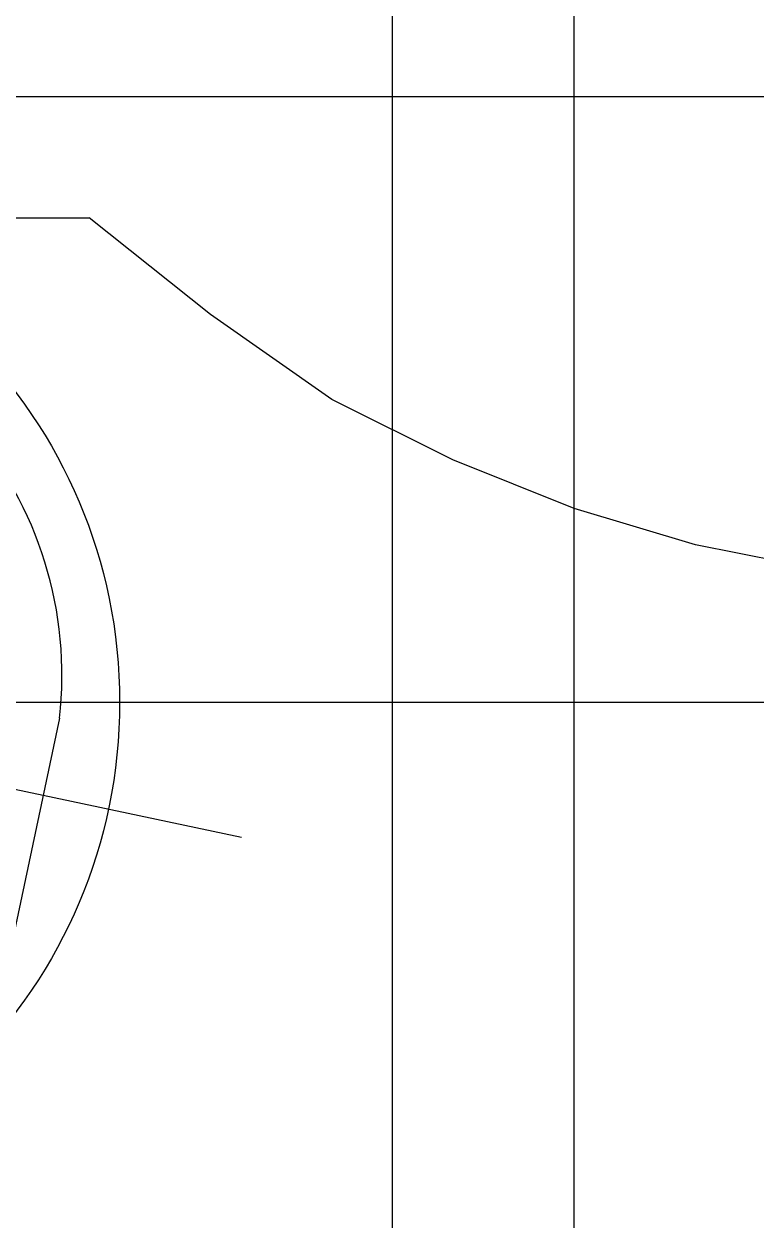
# Model space of a CAD drawing. Extents: x -668440 to 1010955, y -1678500 to 210463.
# Drawn here: x -318156 to -317552, y -897506 to -896519 of the extents above; entities that cross this region are included whole.
import ezdxf

# ---------------------------------------------------------------- set-up
doc = ezdxf.new("R2010")
doc.units = 0
doc.header["$MEASUREMENT"] = 0
doc.layers.get('0').update_dxf_attribs({"color": 3, "linetype": 'CONTINUOUS'})
doc.layers.add('00_ADDL', color=253, linetype='CONTINUOUS', plot=False)
for name, color, linetype in [('C400-R25-6M22_d', 7, 'CONTINUOUS'), ('COL_H-300x300x10x15x13', 7, 'CONTINUOUS'), ('cwr_d', 7, 'CONTINUOUS'), ('注記', 3, 'CONTINUOUS')]:
    doc.layers.add(name, color=color, linetype=linetype)

# ---------------------------------------------------------------- blocks, each defined once
blk = doc.blocks.new('tc02')
at = {"layer": '注記', "color": 4, "linetype": 'Continuous'}
blk.add_line((-18565.46, 32787.617), (-18565.46, 32677.617), dxfattribs=at)
at = {"layer": '注記', "color": 4}
blk.add_line((-18656.19, 32781.117), (-18548.73, 32781.117), dxfattribs=at)
blk.add_circle((-18602.46, 32781.117), 42.5, dxfattribs=at)
at = {"layer": '注記', "color": 4, "linetype": 'Continuous'}
blk.add_arc((-18596.834, 32784.604), 31.518, 5.48413, 100.28214, dxfattribs=at)
blk = doc.blocks.new('剛接合部C1Y')
at = {"layer": '00_ADDL'}
for p, q in [((-198920.09265, -394282.59222), (-196038.01678, -394282.59222)), ((-198920.09265, -394332.59222), (-196038.01678, -394332.59222))]:
    blk.add_line(p, q, dxfattribs=at)
at = {"layer": 'C400-R25-6M22_d'}
for p, q in [((-199080.09265, -394292.59222), (-198880.09265, -394292.59222)), ((-198870.09265, -394300.59222), (-198880.09265, -394292.59222)), ((-198880.09265, -394292.59222), (-198880.09265, -394292.59222)), ((-198860.09265, -394307.59222), (-198870.09265, -394300.59222)), ((-198870.09265, -394300.59222), (-198870.09265, -394300.59222)), ((-198850.09265, -394312.59222), (-198860.09265, -394307.59222)), ((-198860.09265, -394307.59222), (-198860.09265, -394307.59222)), ((-198840.09265, -394316.59222), (-198850.09265, -394312.59222)), ((-198850.09265, -394312.59222), (-198850.09265, -394312.59222)), ((-198830.09265, -394319.59222), (-198840.09265, -394316.59222)), ((-198840.09265, -394316.59222), (-198840.09265, -394316.59222)), ((-198820.09265, -394321.59222), (-198830.09265, -394319.59222)), ((-198830.09265, -394319.59222), (-198830.09265, -394319.59222))]:
    blk.add_line(p, q, dxfattribs=at)
at = {"layer": 'COL_H-300x300x10x15x13'}
for p, q in [((-198855.09265, -394932.59222), (-198855.09265, -393815.59222)), ((-198840.09265, -394932.59222), (-198840.09265, -393815.59222))]:
    blk.add_line(p, q, dxfattribs=at)
at = {"layer": 'cwr_d'}
blk.add_line((-198880.09265, -394292.59222), (-198880.09265, -394292.59222), dxfattribs=at)
blk.add_line((-198880.09265, -394292.59222), (-198880.09265, -394292.59222), dxfattribs=at)
at = {"rotation": 348.0238675557966}
blk.add_blockref('tc02', (-187524.75075, -430260.28802), dxfattribs=at)

msp = doc.modelspace()

# ---------------------------------------------------------------- block references
at = {"xscale": 10, "yscale": 10, "zscale": 10}
msp.add_blockref('剛接合部C1Y', (1670698.6842, 3046247.35843, 5600), dxfattribs=at)

doc.saveas('drawing.dxf')
